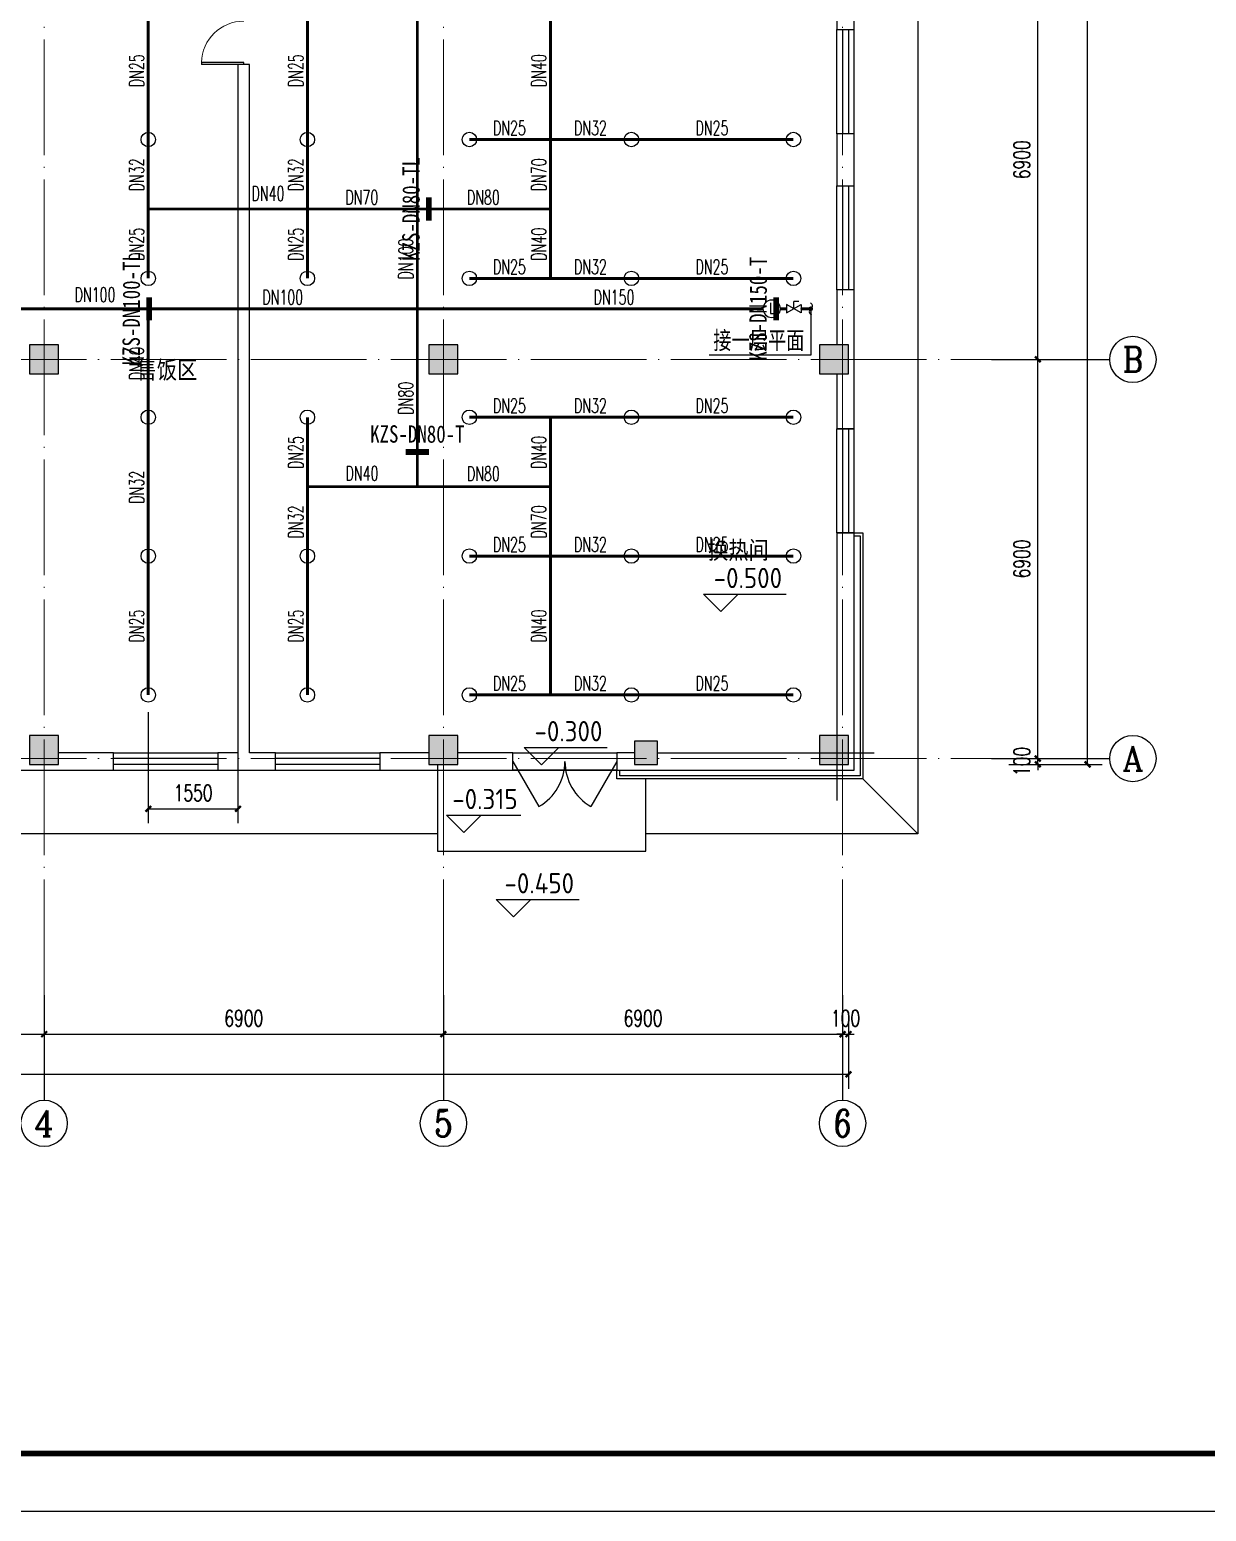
# Model space of a CAD drawing. Extents: x 1475400 to 1714963, y -629303 to -315532.
# Drawn here: x 1621995 to 1642330, y -413725 to -388112 of the extents above; entities that cross this region are included whole.
import ezdxf
from ezdxf.enums import TextEntityAlignment as Align

# ---------------------------------------------------------------- set-up
doc = ezdxf.new("R2010")
doc.units = 0
doc.header["$LTSCALE"] = 1000
doc.linetypes.add('DOTE', pattern=[2.42, 2, -0.2, 0.02, -0.2])
for name, color, linetype in [('A-ANNO-DIMS', 3, 'Continuous'), ('A-ANNO-IDEN-LEVL', 3, 'Continuous'), ('A-ANNO-TXT', 7, 'Continuous'), ('AXIS', 3, 'Continuous'), ('AXIS_TEXT', 7, 'Continuous'), ('BTTK', 7, 'Continuous'), ('COLUMN', 255, 'Continuous'), ('DOOR_FIRE', 4, 'Continuous'), ('E2-楼梯、坡道', 52, 'Continuous'), ('P-ANNO-DIMS', 4, 'Continuous'), ('P-ANNO-IDEN', 3, 'Continuous'), ('P-SPRN-EQPM', 161, 'Continuous'), ('P-SPRN-IDEN', 4, 'Continuous'), ('P-SPRN-NAZL', 3, 'Continuous'), ('P-SPRN-PIPE', 6, 'Continuous'), ('P-SPRN-VALV', 161, 'Continuous'), ('PUB_DIM', 3, 'Continuous'), ('PUB_HATCH', 8, 'Continuous'), ('PUB_TEXT', 7, 'Continuous'), ('PUB_TITLE', 4, 'Continuous'), ('WALL', 2, 'Continuous'), ('WINDOW', 4, 'Continuous'), ('建筑底图', 7, 'Continuous'), ('抗震支吊架', 2, 'Continuous'), ('看线', 30, 'Continuous')]:
    doc.layers.add(name, color=color, linetype=linetype)
doc.layers.add('DOTE', color=8, linetype='DOTE', lineweight=9)
doc.styles.add('_TCH_AXIS', font='COMPLEX', dxfattribs={"bigfont": 'GBCBIG'})
doc.styles.add('_TWT_PIPEDN', font='SIMPLEX', dxfattribs={"width": 0.8, "height": 2.5, "bigfont": 'HZTXT'})
doc.styles.add('A_DIM_T3', font='SIMPLEX', dxfattribs={"width": 0.7, "bigfont": 'HZ'})
doc.styles.add('COMPLEX', font='COMPLEX')
doc.styles.add('HZ(TK)', font='geniso.shx', dxfattribs={"width": 0.9, "bigfont": 'hztxt.shx'})
doc.styles.add('kzcad', font='', dxfattribs={"width": 0.8})
doc.styles.get("Standard").update_dxf_attribs({"font": 'geniso.shx', "bigfont": 'hztxt.shx'})
doc.styles.get('kzcad').set_extended_font_data('SimSun')
doc.dimstyles.new('_TCH_ARCH&&100', dxfattribs={"dimtxt": 280, "dimasz": 100, "dimexe": 250, "dimexo": 300, "dimgap": 135, "dimtad": 1, "dimdec": 0, "dimzin": 0, "dimdsep": 46, "dimtxsty": 'A_DIM_T3', "dimblk": 'ARCHTICK', "dimcen": 0.09, "dimclrt": 7, "dimazin": 2, "dimtfac": 1, "dimtdec": 0, "dimtix": 1, "dimtmove": 2, "dimatfit": 3, "dimfxl": 150, "dimtolj": 1, "dimtzin": 0, "dimarcsym": 0})
doc.dimstyles.new('_TWT_ARCH&&100', dxfattribs={"dimtxt": 280, "dimasz": 100, "dimexe": 250, "dimexo": 300, "dimgap": 135, "dimtad": 1, "dimdec": 0, "dimzin": 0, "dimdsep": 46, "dimtxsty": 'A_DIM_T3', "dimblk": 'ARCHTICK', "dimcen": 0.09, "dimclrt": 7, "dimazin": 2, "dimtfac": 1, "dimtdec": 0, "dimtix": 1, "dimtmove": 2, "dimatfit": 3, "dimfxl": 1, "dimtolj": 1, "dimtzin": 0, "dimarcsym": 0})

# ---------------------------------------------------------------- blocks, each defined once
blk = doc.blocks.new('vhtemplate_2019年新竖式图框_A1')
at = {"layer": 'PUB_TITLE', "color": 7}
blk.add_lwpolyline([(0, 594), (841, 594), (841, 0), (0, 0)], close=True, dxfattribs=at)
at = {"layer": 'PUB_TITLE', "const_width": 1}
blk.add_lwpolyline([(25, 10), (831, 10), (831, 584), (25, 584)], close=True, dxfattribs=at)
at = {"layer": 'BTTK', "color": 4, "style": 'HZ(TK)', "width": 0.9}
for tag, p in [('合作单位_001', (795.83, 509.44)), ('建设单位_001', (795.85, 207.44)), ('工程名称_001', (795.62, 174.44)), ('子项名称_001', (805.71, 157.94)), ('图纸名称_001', (795.45, 138.94))]:
    blk.add_attdef(tag, p, '', height=3.5, dxfattribs=at)
for tag, p in [('注册证书号', (808.5, 279)), ('注册印章号', (808.5, 271)), ('设计号', (806, 193)), ('图别', (789.75, 34)), ('图号', (822.25, 34)), ('版本号', (789.75, 26)), ('日期', (822.25, 26))]:
    blk.add_attdef(tag, text='', height=3.5, dxfattribs=at).set_placement(p, align=Align.MIDDLE)
blk = doc.blocks.new('_ArchTick')
at = {"color": 0, "linetype": 'ByBlock', "const_width": 0.4}
blk.add_lwpolyline([(-0.5, -0.5), (0.5, 0.5)], dxfattribs=at)
blk = doc.blocks.new('*D196')
at = {"layer": 'A-ANNO-DIMS', "color": 0, "lineweight": -2, "transparency": 16777216}
for p, q in [((1688014, -344540), (1688014, -345163)), ((1694914, -344540), (1694914, -345163)), ((1688014, -344913), (1694914, -344913))]:
    blk.add_line(p, q, dxfattribs=at)
at = {"layer": 'Defpoints', "color": 0, "transparency": 16777216}
for p in [(1688014, -344240), (1694914, -344240), (1694914, -344913)]:
    blk.add_point(p, dxfattribs=at)
at = {"layer": 'A-ANNO-DIMS', "color": 0, "lineweight": -2, "transparency": 16777216, "xscale": 100, "yscale": 100, "zscale": 100, "rotation": 180}
blk.add_blockref('_ArchTick', (1688014, -344913), dxfattribs=at)
at = {"layer": 'A-ANNO-DIMS', "color": 0, "lineweight": -2, "transparency": 16777216, "xscale": 100, "yscale": 100, "zscale": 100}
blk.add_blockref('_ArchTick', (1694914, -344913), dxfattribs=at)
at = {"layer": 'A-ANNO-DIMS', "color": 7, "transparency": 16777216, "insert": (1691464, -344638), "char_height": 280, "attachment_point": 5, "style": 'A_DIM_T3'}
blk.add_mtext('\\A1;6900', dxfattribs=at)
blk = doc.blocks.new('*D197')
at = {"layer": 'A-ANNO-DIMS', "color": 0, "lineweight": -2, "transparency": 16777216}
for p, q in [((1694914, -344540), (1694914, -345163)), ((1701814, -344540), (1701814, -345163)), ((1694914, -344913), (1701814, -344913))]:
    blk.add_line(p, q, dxfattribs=at)
at = {"layer": 'Defpoints', "color": 0, "transparency": 16777216}
for p in [(1694914, -344240), (1701814, -344240), (1701814, -344913)]:
    blk.add_point(p, dxfattribs=at)
at = {"layer": 'A-ANNO-DIMS', "color": 0, "lineweight": -2, "transparency": 16777216, "xscale": 100, "yscale": 100, "zscale": 100, "rotation": 180}
blk.add_blockref('_ArchTick', (1694914, -344913), dxfattribs=at)
at = {"layer": 'A-ANNO-DIMS', "color": 0, "lineweight": -2, "transparency": 16777216, "xscale": 100, "yscale": 100, "zscale": 100}
blk.add_blockref('_ArchTick', (1701814, -344913), dxfattribs=at)
at = {"layer": 'A-ANNO-DIMS', "color": 7, "transparency": 16777216, "insert": (1698364, -344638), "char_height": 280, "attachment_point": 5, "style": 'A_DIM_T3'}
blk.add_mtext('\\A1;6900', dxfattribs=at)
blk = doc.blocks.new('*D198')
at = {"layer": 'A-ANNO-DIMS', "color": 0, "lineweight": -2, "transparency": 16777216}
for p, q in [((1701814, -344540), (1701814, -345163)), ((1708714, -344540), (1708714, -345163)), ((1701814, -344913), (1708714, -344913))]:
    blk.add_line(p, q, dxfattribs=at)
at = {"layer": 'Defpoints', "color": 0, "transparency": 16777216}
for p in [(1701814, -344240), (1708714, -344240), (1708714, -344913)]:
    blk.add_point(p, dxfattribs=at)
at = {"layer": 'A-ANNO-DIMS', "color": 0, "lineweight": -2, "transparency": 16777216, "xscale": 100, "yscale": 100, "zscale": 100, "rotation": 180}
blk.add_blockref('_ArchTick', (1701814, -344913), dxfattribs=at)
at = {"layer": 'A-ANNO-DIMS', "color": 0, "lineweight": -2, "transparency": 16777216, "xscale": 100, "yscale": 100, "zscale": 100}
blk.add_blockref('_ArchTick', (1708714, -344913), dxfattribs=at)
at = {"layer": 'A-ANNO-DIMS', "color": 7, "transparency": 16777216, "insert": (1705264, -344638), "char_height": 280, "attachment_point": 5, "style": 'A_DIM_T3'}
blk.add_mtext('\\A1;6900', dxfattribs=at)
blk = doc.blocks.new('*D199')
at = {"layer": 'A-ANNO-DIMS', "color": 0, "lineweight": -2, "transparency": 16777216}
for p, q in [((1708714, -344540), (1708714, -345163)), ((1708814, -344540), (1708814, -345163)), ((1708714, -344913), (1708614, -344913)), ((1708714, -344913), (1708814, -344913)), ((1708814, -344913), (1708914, -344913))]:
    blk.add_line(p, q, dxfattribs=at)
at = {"layer": 'Defpoints', "color": 0, "transparency": 16777216}
for p in [(1708714, -344240), (1708814, -344240), (1708814, -344913)]:
    blk.add_point(p, dxfattribs=at)
at = {"layer": 'A-ANNO-DIMS', "color": 0, "lineweight": -2, "transparency": 16777216, "xscale": 100, "yscale": 100, "zscale": 100}
blk.add_blockref('_ArchTick', (1708714, -344913), dxfattribs=at)
at = {"layer": 'A-ANNO-DIMS', "color": 0, "lineweight": -2, "transparency": 16777216, "xscale": 100, "yscale": 100, "zscale": 100, "rotation": 180}
blk.add_blockref('_ArchTick', (1708814, -344913), dxfattribs=at)
at = {"layer": 'A-ANNO-DIMS', "color": 7, "transparency": 16777216, "insert": (1708764, -344638), "char_height": 280, "attachment_point": 5, "style": 'A_DIM_T3'}
blk.add_mtext('\\A1;100', dxfattribs=at)
blk = doc.blocks.new('*D208')
at = {"layer": 'A-ANNO-DIMS', "color": 0, "lineweight": -2, "transparency": 16777216}
for p, q in [((1712086, -340148), (1712086, -340048)), ((1711586, -340148), (1712336, -340148)), ((1711586, -340248), (1712336, -340248)), ((1712086, -340248), (1712086, -340148)), ((1712086, -340248), (1712086, -340348))]:
    blk.add_line(p, q, dxfattribs=at)
at = {"layer": 'Defpoints', "color": 0, "transparency": 16777216}
for p in [(1711286, -340148), (1711286, -340248), (1712086, -340148)]:
    blk.add_point(p, dxfattribs=at)
at = {"layer": 'A-ANNO-DIMS', "color": 0, "lineweight": -2, "transparency": 16777216, "xscale": 100, "yscale": 100, "zscale": 100}
for p, rotation in [((1712086, -340148), 270), ((1712086, -340248), 90)]:
    blk.add_blockref('_ArchTick', p, dxfattribs=dict(at, rotation=rotation))
at = {"layer": 'A-ANNO-DIMS', "color": 7, "transparency": 16777216, "insert": (1711811, -340198), "char_height": 280, "attachment_point": 5, "rotation": 90, "style": 'A_DIM_T3'}
blk.add_mtext('\\A1;100', dxfattribs=at)
blk = doc.blocks.new('*D209')
at = {"layer": 'A-ANNO-DIMS', "color": 0, "lineweight": -2, "transparency": 16777216}
for p, q in [((1711586, -333248), (1712336, -333248)), ((1712086, -340148), (1712086, -333248)), ((1711586, -340148), (1712336, -340148))]:
    blk.add_line(p, q, dxfattribs=at)
at = {"layer": 'Defpoints', "color": 0, "transparency": 16777216}
for p in [(1711286, -333248), (1712086, -333248), (1711286, -340148)]:
    blk.add_point(p, dxfattribs=at)
at = {"layer": 'A-ANNO-DIMS', "color": 0, "lineweight": -2, "transparency": 16777216, "xscale": 100, "yscale": 100, "zscale": 100}
for p, rotation in [((1712086, -333248), 90), ((1712086, -340148), 270)]:
    blk.add_blockref('_ArchTick', p, dxfattribs=dict(at, rotation=rotation))
at = {"layer": 'A-ANNO-DIMS', "color": 7, "transparency": 16777216, "insert": (1711811, -336698), "char_height": 280, "attachment_point": 5, "rotation": 90, "style": 'A_DIM_T3'}
blk.add_mtext('\\A1;6900', dxfattribs=at)
blk = doc.blocks.new('*D210')
at = {"layer": 'A-ANNO-DIMS', "color": 0, "lineweight": -2, "transparency": 16777216}
for p, q in [((1711586, -326348), (1712336, -326348)), ((1712086, -333248), (1712086, -326348)), ((1711586, -333248), (1712336, -333248))]:
    blk.add_line(p, q, dxfattribs=at)
at = {"layer": 'Defpoints', "color": 0, "transparency": 16777216}
for p in [(1711286, -326348), (1712086, -326348), (1711286, -333248)]:
    blk.add_point(p, dxfattribs=at)
at = {"layer": 'A-ANNO-DIMS', "color": 0, "lineweight": -2, "transparency": 16777216, "xscale": 100, "yscale": 100, "zscale": 100}
for p, rotation in [((1712086, -326348), 90), ((1712086, -333248), 270)]:
    blk.add_blockref('_ArchTick', p, dxfattribs=dict(at, rotation=rotation))
at = {"layer": 'A-ANNO-DIMS', "color": 7, "transparency": 16777216, "insert": (1711811, -329798), "char_height": 280, "attachment_point": 5, "rotation": 90, "style": 'A_DIM_T3'}
blk.add_mtext('\\A1;6900', dxfattribs=at)
blk = doc.blocks.new('*D215')
at = {"layer": 'Defpoints', "color": 0, "transparency": 16777216}
for p in [(1711286, -305248), (1712947, -305248), (1711286, -340248)]:
    blk.add_point(p, dxfattribs=at)
at = {"layer": 'PUB_DIM', "color": 0, "lineweight": -2, "transparency": 16777216}
for p, q in [((1711586, -305248), (1713197, -305248)), ((1712947, -340248), (1712947, -305248)), ((1711586, -340248), (1713197, -340248))]:
    blk.add_line(p, q, dxfattribs=at)
at = {"layer": 'PUB_DIM', "color": 0, "lineweight": -2, "transparency": 16777216, "xscale": 100, "yscale": 100, "zscale": 100}
for p, rotation in [((1712947, -305248), 90), ((1712947, -340248), 270)]:
    blk.add_blockref('_ArchTick', p, dxfattribs=dict(at, rotation=rotation))
at = {"layer": 'PUB_DIM', "color": 7, "transparency": 16777216, "insert": (1712672, -322748), "char_height": 280, "attachment_point": 5, "rotation": 90, "style": 'A_DIM_T3'}
blk.add_mtext('\\A1;35000', dxfattribs=at)
blk = doc.blocks.new('*D216')
at = {"layer": 'Defpoints', "color": 0, "transparency": 16777216}
for p in [(1672014, -344240), (1708814, -344240), (1708814, -345605)]:
    blk.add_point(p, dxfattribs=at)
at = {"layer": 'PUB_DIM', "color": 0, "lineweight": -2, "transparency": 16777216}
for p, q in [((1672014, -344540), (1672014, -345855)), ((1708814, -344540), (1708814, -345855)), ((1672014, -345605), (1708814, -345605))]:
    blk.add_line(p, q, dxfattribs=at)
at = {"layer": 'PUB_DIM', "color": 0, "lineweight": -2, "transparency": 16777216, "xscale": 100, "yscale": 100, "zscale": 100, "rotation": 180}
blk.add_blockref('_ArchTick', (1672014, -345605), dxfattribs=at)
at = {"layer": 'PUB_DIM', "color": 0, "lineweight": -2, "transparency": 16777216, "xscale": 100, "yscale": 100, "zscale": 100}
blk.add_blockref('_ArchTick', (1708814, -345605), dxfattribs=at)
at = {"layer": 'PUB_DIM', "color": 7, "transparency": 16777216, "insert": (1690414, -345330), "char_height": 280, "attachment_point": 5, "style": 'A_DIM_T3'}
blk.add_mtext('\\A1;36800', dxfattribs=at)
blk = doc.blocks.new('$WINLIB2D$00000001')
at = {"color": 0}
for points in [[(-0.5, 0.5), (-0.5, -0.5)], [(-0.5, 0.5), (0.5, 0.5)], [(0.5, -0.5), (0.5, 0.5)], [(0.5, 0.167), (-0.5, 0.167)], [(0.5, -0.167), (-0.5, -0.167)], [(-0.5, -0.5), (0.5, -0.5)]]:
    blk.add_lwpolyline(points, dxfattribs=at)
blk = doc.blocks.new('$DorLib2D$00000231')
at = {"color": 0}
for p, q in [((-0.5, 0), (-0.25, 0.433)), ((0.5, 0), (0.25, 0.433))]:
    blk.add_line(p, q, dxfattribs=at)
for centre, start, end in [((-0.5, 0), 0, 60), ((0.5, 0), 120, 180)]:
    blk.add_arc(centre, 0.5, start, end, dxfattribs=at)
blk = doc.blocks.new('_AXISO')
blk.add_circle((0, 0), 0.5)
at = {"layer": 'AXIS_TEXT', "style": 'COMPLEX', "width": 1.041667}
blk.add_attdef('A', text='', height=0.56, dxfattribs=at).set_placement((-0.25, -0.28), (0.25, -0.28), align=Align.FIT)
blk = doc.blocks.new('$DorLib2D$00000002')
for p, q in [((-0.5, 0), (-0.5, 0.4875)), ((-0.475, 0.4875), (-0.5, 0.4875)), ((-0.475, 0), (-0.475, 0.4875)), ((0.475, 0), (0.475, 0.4875)), ((0.475, 0.4875), (0.5, 0.4875)), ((0.5, 0), (0.5, 0.4875)), ((-0.5, 0), (-0.475, 0)), ((0.5, 0), (0.475, 0))]:
    blk.add_line(p, q)
at = {"lineweight": 13}
for centre, start, end in [((-0.4875, 0), 0, 88.53072), ((0.4875, 0), 91.46928, 180)]:
    blk.add_arc(centre, 0.4875, start, end, dxfattribs=at)
blk = doc.blocks.new('$TwtSys$00000125')
blk.add_circle((0, 0, 0), 1)
blk = doc.blocks.new('*D540')
at = {"layer": 'Defpoints', "color": 0, "transparency": 16777216}
for p in [(1624045, -399612), (1625595, -399612), (1625595, -401581)]:
    blk.add_point(p, dxfattribs=at)
at = {"layer": 'P-ANNO-DIMS', "color": 0, "lineweight": -2, "transparency": 16777216}
for p, q in [((1624045, -399912), (1624045, -401831)), ((1625595, -399912), (1625595, -401831)), ((1624045, -401581), (1625595, -401581))]:
    blk.add_line(p, q, dxfattribs=at)
at = {"layer": 'P-ANNO-DIMS', "color": 0, "lineweight": -2, "transparency": 16777216, "xscale": 100, "yscale": 100, "zscale": 100, "rotation": 180}
blk.add_blockref('_ArchTick', (1624045, -401581), dxfattribs=at)
at = {"layer": 'P-ANNO-DIMS', "color": 0, "lineweight": -2, "transparency": 16777216, "xscale": 100, "yscale": 100, "zscale": 100}
blk.add_blockref('_ArchTick', (1625595, -401581), dxfattribs=at)
at = {"layer": 'P-ANNO-DIMS', "color": 7, "transparency": 16777216, "insert": (1624820, -401306), "char_height": 280, "attachment_point": 5, "style": 'A_DIM_T3'}
blk.add_mtext('\\A1;1550', dxfattribs=at)
blk = doc.blocks.new('$EVALVE$00000030')
for p in [(0, 0), (87, 124)]:
    blk.add_line(p, (0, 124))
blk.add_lwpolyline([(-125, -72), (125, 72), (125, -72), (-125, 72)], close=True)
for p in [(-125, 0), (125, 0)]:
    blk.add_point(p)
blk = doc.blocks.new('$EVALVE$00000027')
at = {"color": 7}
for p, q in [((-23, 104), (-23, -83)), ((-23, -83), (61, -83))]:
    blk.add_line(p, q, dxfattribs=at)
blk.add_lwpolyline([(-150, 0, 1), (150, 0, 1), (-150, 0, 0.808179)], format="xyb")
for p in [(-150, 0), (150, 0)]:
    blk.add_point(p)
blk = doc.blocks.new('$TwtSys$00000132')
at = {"elevation": 0}
blk.add_lwpolyline([(7, -101, -0.575183), (0, 0, 0.604745), (-11, 101, 16.924828)], format="xyb", dxfattribs=at)
blk = doc.blocks.new('cDC')
at = {"layer": 'PUB_HATCH'}
for points in [[(1695163.9, -333498), (1695163.9, -332998), (1694663.9, -332998), (1694663.9, -333498)], [(1702063.9, -333498), (1702063.9, -332998), (1701563.9, -332998), (1701563.9, -333498)], [(1708813.9, -333498), (1708813.9, -332998), (1708313.9, -332998), (1708313.9, -333498)], [(1695163.9, -340248), (1695163.9, -339748), (1694663.9, -339748), (1694663.9, -340248)], [(1702063.9, -340248), (1702063.9, -339748), (1701563.9, -339748), (1701563.9, -340248)], [(1705513.9, -340248), (1705513.9, -339848), (1705113.9, -339848), (1705113.9, -340248)], [(1708813.9, -340248), (1708813.9, -339748), (1708313.9, -339748), (1708313.9, -340248)]]:
    blk.add_hatch(color=256, dxfattribs=at).paths.add_polyline_path(points)
for p, q in [((1709063.9, -340498), (1710013.9, -341448)), ((1710013.9, -341448), (1705313.9, -341448))]:
    blk.add_line(p, q)
for points in [[(1710013.9, -312498), (1710013.9, -341448)], [(1708913.9, -336248.4), (1709063.9, -336248.4), (1709063.9, -340498), (1708913.9, -340498), (1704814.2, -340498), (1704814.2, -340348)], [(1708913.9, -336298.4), (1709013.9, -336298.4), (1709013.9, -340448), (1708913.9, -340448), (1704864.2, -340448), (1704864.2, -340348)], [(1701713.9, -341448), (1691713.9, -341448)]]:
    blk.add_lwpolyline(points)
at = {"layer": 'A-ANNO-IDEN-LEVL'}
for p, q in [((1706606.6, -337606.6), (1706306.6, -337306.6)), ((1706306.6, -337306.6), (1707740.6, -337306.6)), ((1706606.6, -337606.6), (1706906.6, -337306.6)), ((1703509.7, -340255), (1703209.7, -339955)), ((1703209.7, -339955), (1704643.7, -339955)), ((1703509.7, -340255), (1703809.7, -339955)), ((1702165.7, -341427.6), (1701865.7, -341127.6)), ((1701865.7, -341127.6), (1703152.8, -341127.6)), ((1702165.7, -341427.6), (1702465.7, -341127.6)), ((1703026, -342883.5), (1702726, -342583.5)), ((1702726, -342583.5), (1704160, -342583.5)), ((1703026, -342883.5), (1703326, -342583.5))]:
    blk.add_line(p, q, dxfattribs=at)
at = {"layer": 'AXIS'}
for p, q in [((1711285.5, -333248), (1713329.9, -333248)), ((1711285.5, -340148), (1713329.9, -340148)), ((1694913.9, -344239.7), (1694913.9, -346053.4)), ((1701813.9, -344239.7), (1701813.9, -346053.4)), ((1708713.9, -344239.7), (1708713.9, -346053.4))]:
    blk.add_line(p, q, dxfattribs=at)
at = {"layer": 'COLUMN'}
for p, q in [((1695163.9, -332998), (1694663.9, -332998)), ((1694663.9, -332998), (1694663.9, -333498)), ((1695163.9, -333498), (1695163.9, -332998)), ((1702063.9, -332998), (1701563.9, -332998)), ((1701563.9, -332998), (1701563.9, -333498)), ((1702063.9, -333498), (1702063.9, -332998)), ((1708813.9, -332998), (1708313.9, -332998)), ((1708313.9, -332998), (1708313.9, -333498)), ((1708813.9, -333498), (1708813.9, -332998)), ((1694663.9, -333498), (1695163.9, -333498)), ((1701563.9, -333498), (1702063.9, -333498)), ((1708313.9, -333498), (1708813.9, -333498)), ((1695163.9, -339748), (1694663.9, -339748)), ((1694663.9, -339748), (1694663.9, -340248)), ((1695163.9, -340248), (1695163.9, -339748)), ((1702063.9, -339748), (1701563.9, -339748)), ((1701563.9, -339748), (1701563.9, -340248)), ((1702063.9, -340248), (1702063.9, -339748)), ((1705513.9, -339848), (1705113.9, -339848)), ((1705113.9, -339848), (1705113.9, -340248)), ((1705513.9, -340248), (1705513.9, -339848)), ((1708813.9, -339748), (1708313.9, -339748)), ((1708313.9, -339748), (1708313.9, -340248)), ((1708813.9, -340248), (1708813.9, -339748)), ((1694663.9, -340248), (1695163.9, -340248)), ((1701563.9, -340248), (1702063.9, -340248)), ((1705113.9, -340248), (1705513.9, -340248)), ((1708313.9, -340248), (1708813.9, -340248))]:
    blk.add_line(p, q, dxfattribs=at)
at = {"layer": 'DOTE'}
for p, q in [((1694913.9, -344239.7), (1694913.9, -301683.3)), ((1701813.9, -344239.7), (1701813.9, -301683.3)), ((1708713.9, -344239.7), (1708713.9, -301683.3)), ((1667024.4, -333248), (1711285.5, -333248)), ((1667024.4, -340148), (1711285.5, -340148))]:
    blk.add_line(p, q, dxfattribs=at)
at = {"layer": 'E2-楼梯、坡道'}
blk.add_lwpolyline([(1701713.9, -340248), (1701713.9, -341748), (1705313.9, -341748), (1705313.9, -340498)], dxfattribs=at)
at = {"layer": 'WALL'}
for p, q in [((1708913.9, -327548), (1708913.9, -326348)), ((1708613.9, -326598), (1708613.9, -327548)), ((1708613.9, -327548), (1708913.9, -327548)), ((1698463.9, -328151.4), (1698263.9, -328151.4)), ((1698263.9, -328151.4), (1698263.9, -340048)), ((1698463.9, -340048), (1698463.9, -328151.4)), ((1708913.9, -329348), (1708613.9, -329348)), ((1708613.9, -329348), (1708613.9, -330248)), ((1708913.9, -330248), (1708913.9, -329348)), ((1708613.9, -330248), (1708913.9, -330248)), ((1708913.9, -332048), (1708613.9, -332048)), ((1708613.9, -332048), (1708613.9, -332998)), ((1708913.9, -333248), (1708913.9, -332048)), ((1708913.9, -334448.4), (1708913.9, -333248)), ((1708613.9, -333498), (1708613.9, -334448.4)), ((1708613.9, -334448.4), (1708913.9, -334448.4)), ((1708913.9, -336248.4), (1708613.9, -336248.4)), ((1708613.9, -336248.4), (1708613.9, -339748)), ((1708913.9, -340348), (1708913.9, -336248.4)), ((1696113.9, -340048), (1695163.9, -340048)), ((1696113.9, -340348), (1696113.9, -340048)), ((1698263.9, -340048), (1697913.9, -340048)), ((1697913.9, -340048), (1697913.9, -340348)), ((1698913.9, -340048), (1698463.9, -340048)), ((1698913.9, -340348), (1698913.9, -340048)), ((1701563.9, -340048), (1700713.9, -340048)), ((1700713.9, -340048), (1700713.9, -340348)), ((1703014.2, -340048), (1702063.9, -340048)), ((1703014.2, -340348), (1703014.2, -340048)), ((1705113.9, -340048), (1704814.2, -340048)), ((1704814.2, -340048), (1704814.2, -340348)), ((1705513.9, -340048), (1708313.9, -340048)), ((1693713.9, -340348), (1694913.9, -340348)), ((1694913.9, -340348), (1696113.9, -340348)), ((1697913.9, -340348), (1698363.9, -340348)), ((1698363.9, -340348), (1698913.9, -340348)), ((1700713.9, -340348), (1701813.9, -340348)), ((1701813.9, -340348), (1703014.2, -340348)), ((1704814.2, -340348), (1705313.9, -340348)), ((1705313.9, -340348), (1708913.9, -340348))]:
    blk.add_line(p, q, dxfattribs=at)
at = {"layer": 'WINDOW'}
blk.add_line((1703014.2, -340348), (1704814.2, -340348), dxfattribs=at)
at = {"layer": '看线'}
blk.add_lwpolyline([(1703014.2, -340048), (1704814.2, -340048), (1704814.2, -340348), (1703014.2, -340348)], close=True, dxfattribs=at)
at = {"layer": 'AXIS'}
ref = blk.add_blockref('_AXISO', (1713729.9, -333248), dxfattribs=dict(at, xscale=800, yscale=800, zscale=800))
ref.add_attrib('A', 'B', dxfattribs={"layer": 'AXIS_TEXT', "height": 435.3, "style": '_TCH_AXIS'}).set_placement((1713553.7, -333465.7), (1713906, -333465.7), align=Align.FIT)
ref = blk.add_blockref('_AXISO', (1713729.9, -340148), dxfattribs=dict(at, xscale=800, yscale=800, zscale=800))
ref.add_attrib('A', 'A', dxfattribs={"layer": 'AXIS_TEXT', "height": 425.2, "style": '_TCH_AXIS'}).set_placement((1713547.6, -340360.6), (1713912.1, -340360.6), align=Align.FIT)
ref = blk.add_blockref('_AXISO', (1694913.9, -346453.4), dxfattribs=dict(at, xscale=800, yscale=800, zscale=800))
ref.add_attrib('A', '4', dxfattribs={"layer": 'AXIS_TEXT', "height": 445.4, "style": '_TCH_AXIS'}).set_placement((1694744.2, -346676.1), (1695083.6, -346676.1), align=Align.FIT)
ref = blk.add_blockref('_AXISO', (1701813.9, -346453.4), dxfattribs=dict(at, xscale=800, yscale=800, zscale=800))
ref.add_attrib('A', '5', dxfattribs={"layer": 'AXIS_TEXT', "height": 465.9, "style": '_TCH_AXIS'}).set_placement((1701658.6, -346686.3), (1701969.2, -346686.3), align=Align.FIT)
ref = blk.add_blockref('_AXISO', (1708713.9, -346453.4), dxfattribs=dict(at, xscale=800, yscale=800, zscale=800))
ref.add_attrib('A', '6', dxfattribs={"layer": 'AXIS_TEXT', "height": 465.9, "style": '_TCH_AXIS'}).set_placement((1708558.6, -346686.3), (1708869.2, -346686.3), align=Align.FIT)
at = {"layer": 'DOOR_FIRE', "xscale": 1500, "yscale": 1500, "zscale": 200, "rotation": 90}
blk.add_blockref('$DorLib2D$00000002', (1698363.9, -327401.4), dxfattribs=at)
at = {"layer": 'WINDOW'}
for name, p, xscale, yscale, zscale, rotation in [('$WINLIB2D$00000001', (1708763.9, -328448), -1800, 300, 1800, 270), ('$WINLIB2D$00000001', (1708763.9, -331148), -1800, 300, 1800, 270), ('$WINLIB2D$00000001', (1708763.9, -335348.4), 1800, 300, 1800, 90), ('$WINLIB2D$00000001', (1697013.9, -340198), -1800, 300, 1800, 180), ('$WINLIB2D$00000001', (1699813.9, -340198), -1800, 300, 1800, 180), ('$DorLib2D$00000231', (1703914.2, -340198), 1800, 1800, -1800, 180)]:
    blk.add_blockref(name, p, dxfattribs=dict(at, xscale=xscale, yscale=yscale, zscale=zscale, rotation=rotation))
at = {"layer": 'A-ANNO-TXT', "color": 7}
for s, p in [('-0.500', (1706485.3, -337201.6)), ('-0.300', (1703388.4, -339850)), ('-0.315', (1701967.9, -341022.6)), ('-0.450', (1702869.7, -342478.5))]:
    blk.add_text(s, height=350, dxfattribs=at).set_placement(p)
at = {"layer": 'PUB_TEXT'}
for s, p in [('售饭区', (1696513.1, -333614.9)), ('换热间', (1706387.1, -336731))]:
    blk.add_text(s, height=350, dxfattribs=at).set_placement(p)
at = {"layer": 'A-ANNO-DIMS'}
for p1, p2, distance, picture, middle in [((1711285.5, -333248), (1711285.5, -326348), -800, '*D210', (1711810.5, -329798)), ((1711285.5, -340148), (1711285.5, -333248), -800, '*D209', (1711810.5, -336698)), ((1711285.5, -340248), (1711285.5, -340148), -800, '*D208', (1711810.5, -340198)), ((1688013.9, -344239.7), (1694913.9, -344239.7), -673.6, '*D196', (1691463.9, -344638.3)), ((1694913.9, -344239.7), (1701813.9, -344239.7), -673.6, '*D197', (1698363.9, -344638.3)), ((1701813.9, -344239.7), (1708713.9, -344239.7), -673.6, '*D198', (1705263.9, -344638.3)), ((1708713.9, -344239.7), (1708813.9, -344239.7), -673.6, '*D199', (1708763.9, -344638.3))]:
    dim = blk.add_aligned_dim(p1=p1, p2=p2, distance=distance, dimstyle='_TCH_ARCH&&100', dxfattribs=at)
    dim.commit()
    dim.dimension.update_dxf_attribs({"geometry": picture, "text_midpoint": middle})
at = {"layer": 'PUB_DIM'}
for p1, p2, distance, picture, middle in [((1711285.5, -340248), (1711285.5, -305248), -1661, '*D215', (1712671.5, -322748)), ((1672013.9, -344239.7), (1708813.9, -344239.7), -1365.2, '*D216', (1690413.9, -345329.9))]:
    dim = blk.add_aligned_dim(p1=p1, p2=p2, distance=distance, dimstyle='_TCH_ARCH&&100', dxfattribs=at)
    dim.commit()
    dim.dimension.update_dxf_attribs({"geometry": picture, "text_midpoint": middle})

msp = doc.modelspace()

# ---------------------------------------------------------------- linework, layer by layer
for p, q in [((1635944.6, -400312.2), (1635944.6, -401436.5)), ((1635644.6, -400612.2), (1636587.1, -400612.2))]:
    msp.add_line(p, q)
at = {"layer": 'P-ANNO-IDEN'}
for p, q in [((1635493.8, -392937.2), (1635493.6, -393740)), ((1635493.6, -393740), (1633738.7, -393740))]:
    msp.add_line(p, q, dxfattribs=at)
at = {"layer": 'P-ANNO-IDEN', "const_width": 40}
msp.add_lwpolyline([(1635493.8, -392917.2, 1), (1635493.7, -392957.2, 1)], format="xyb", close=True, dxfattribs=at)
at = {"layer": 'P-SPRN-PIPE', "color": 2, "const_width": 50}
for points in [[(1628694.6, -391212.2), (1628694.6, -380162.2)], [(1628694.6, -392937.2), (1628694.6, -391212.2)], [(1620094.6, -392937.2), (1624044.6, -392937.2)], [(1624044.6, -392937.2), (1628694.6, -392937.2)]]:
    msp.add_lwpolyline(points, dxfattribs=at)
at = {"layer": 'P-SPRN-PIPE', "const_width": 50}
for points in [[(1624044.6, -387612.2), (1624044.6, -390012.2)], [(1626794.6, -387612.2), (1626794.6, -390012.2)], [(1630994.6, -387612.2), (1630994.6, -390012.2)], [(1624044.6, -390012.2), (1624044.6, -391212.2)], [(1626794.6, -390012.2), (1626794.6, -391212.2)], [(1629594.6, -390012.2), (1630994.6, -390012.2)], [(1630994.6, -390012.2), (1632394.6, -390012.2)], [(1630994.6, -390012.2), (1630994.6, -391212.2)], [(1632394.6, -390012.2), (1635194.6, -390012.2)], [(1624044.6, -391212.2), (1626794.6, -391212.2)], [(1624044.6, -391212.2), (1624044.6, -392412.2)], [(1626794.6, -391212.2), (1628694.6, -391212.2)], [(1626794.6, -391212.2), (1626794.6, -392412.2)], [(1628694.6, -391212.2), (1630994.6, -391212.2)], [(1630994.6, -391212.2), (1630994.6, -392412.2)], [(1629594.6, -392412.2), (1630994.6, -392412.2)], [(1630994.6, -392412.2), (1632394.6, -392412.2)], [(1632394.6, -392412.2), (1635194.6, -392412.2)], [(1624044.6, -392937.2), (1624044.6, -394812.2)], [(1628694.6, -392937.2), (1634667.9, -392937.2)], [(1628694.6, -392937.2), (1628694.6, -396012.2)], [(1634967.9, -392937.2), (1635075.8, -392937.2)], [(1635326.2, -392937.2), (1635493.8, -392937.2)], [(1624044.6, -394812.2), (1624044.6, -397212.2)], [(1626794.6, -396012.2), (1626794.6, -394812.2)], [(1630994.6, -394812.2), (1629594.6, -394812.2)], [(1632394.6, -394812.2), (1630994.6, -394812.2)], [(1630994.6, -394812.2), (1630994.6, -396012.2)], [(1635194.6, -394812.2), (1632394.6, -394812.2)], [(1626794.6, -397212.2), (1626794.6, -396012.2)], [(1628694.6, -396012.2), (1626794.6, -396012.2)], [(1630994.6, -396012.2), (1628694.6, -396012.2)], [(1630994.6, -396012.2), (1630994.6, -397212.2)], [(1624044.6, -397212.2), (1624044.6, -399612.2)], [(1626794.6, -399612.2), (1626794.6, -397212.2)], [(1630994.6, -397212.2), (1629594.6, -397212.2)], [(1632394.6, -397212.2), (1630994.6, -397212.2)], [(1630994.6, -397212.2), (1630994.6, -399612.2)], [(1635194.6, -397212.2), (1632394.6, -397212.2)], [(1630994.6, -399612.2), (1629594.6, -399612.2)], [(1632394.6, -399612.2), (1630994.6, -399612.2)], [(1635194.6, -399612.2), (1632394.6, -399612.2)]]:
    msp.add_lwpolyline(points, dxfattribs=at)
at = {"layer": '抗震支吊架', "color": 2, "const_width": 100}
for points in [[(1628894.6, -391412.2), (1628894.6, -391012.2)], [(1624060.7, -393137.2), (1624060.7, -392737.2)], [(1634893.8, -393137.2), (1634893.8, -392737.2)], [(1628494.6, -395412.2), (1628894.6, -395412.2)]]:
    msp.add_lwpolyline(points, dxfattribs=at)

# ---------------------------------------------------------------- block references
at = {"xscale": 100.1, "yscale": 100.1, "zscale": 100.1}
msp.add_blockref('vhtemplate_2019年新竖式图框_A1', (1588286.6, -413725), dxfattribs=at)
at = {"layer": 'P-SPRN-EQPM', "rotation": 180}
msp.add_blockref('$TwtSys$00000132', (1635493.8, -392937.2), dxfattribs=at)
at = {"layer": 'P-SPRN-NAZL', "xscale": 125, "yscale": 125, "zscale": 125}
for p in [(1624044.6, -390012.2), (1626794.6, -390012.2), (1629594.6, -390012.2), (1632394.6, -390012.2), (1635194.6, -390012.2), (1624044.6, -392412.2), (1626794.6, -392412.2), (1629594.6, -392412.2), (1632394.6, -392412.2), (1635194.6, -392412.2), (1624044.6, -394812.2), (1626794.6, -394812.2), (1629594.6, -394812.2), (1632394.6, -394812.2), (1635194.6, -394812.2), (1624044.6, -397212.2), (1626794.6, -397212.2), (1629594.6, -397212.2), (1632394.6, -397212.2), (1635194.6, -397212.2), (1624044.6, -399612.2), (1626794.6, -399612.2), (1629594.6, -399612.2), (1632394.6, -399612.2), (1635194.6, -399612.2)]:
    msp.add_blockref('$TwtSys$00000125', p, dxfattribs=at)
at = {"layer": 'P-SPRN-VALV', "xscale": -1, "yscale": -1, "rotation": 180}
for name, p in [('$EVALVE$00000027', (1634817.9, -392937.2)), ('$EVALVE$00000030', (1635201, -392937.2))]:
    msp.add_blockref(name, p, dxfattribs=at)
at = {"layer": '建筑底图'}
msp.add_blockref('cDC', (-72669.3, -60564.2), dxfattribs=at)

# ---------------------------------------------------------------- texts
at = {"layer": 'P-ANNO-IDEN', "color": 7, "style": 'HZ(TK)', "width": 0.9}
msp.add_text('接一层平面', height=350, dxfattribs=at).set_placement((1633808.7, -393670))
at = {"layer": 'P-SPRN-IDEN', "color": 251, "style": '_TWT_PIPEDN', "width": 0.64}
for s, p in [('DN25', (1623969.6, -389105.5)), ('DN25', (1626719.6, -389105.5)), ('DN40', (1630919.6, -389105.5)), ('DN32', (1623969.6, -390905.5)), ('DN32', (1626719.6, -390905.5)), ('DN25', (1623969.6, -392105.5)), ('DN25', (1626719.6, -392105.5)), ('DN40', (1630919.6, -392105.5)), ('DN40', (1623969.6, -394168)), ('DN25', (1626719.6, -395705.5)), ('DN40', (1630919.6, -395705.5)), ('DN32', (1623969.6, -396305.5)), ('DN32', (1626719.6, -396905.5)), ('DN25', (1623969.6, -398705.5)), ('DN25', (1626719.6, -398705.5)), ('DN40', (1630919.6, -398705.5))]:
    msp.add_text(s, height=250, rotation=90, dxfattribs=at).set_placement(p)
for s, p in [('DN25', (1630001.3, -389937.2)), ('DN32', (1631401.3, -389937.2)), ('DN25', (1633501.3, -389937.2)), ('DN40', (1625829, -391069.6)), ('DN25', (1630001.3, -392337.2)), ('DN32', (1631401.3, -392337.2)), ('DN25', (1633501.3, -392337.2)), ('DN25', (1630001.3, -394737.2)), ('DN32', (1631401.3, -394737.2)), ('DN25', (1633501.3, -394737.2)), ('DN40', (1627453.3, -395906.2)), ('DN25', (1630001.3, -397137.2)), ('DN32', (1631401.3, -397137.2)), ('DN25', (1633501.3, -397137.2)), ('DN25', (1630001.3, -399537.2)), ('DN32', (1631401.3, -399537.2)), ('DN25', (1633501.3, -399537.2))]:
    msp.add_text(s, height=250, dxfattribs=at).set_placement(p)
at = {"layer": 'P-SPRN-IDEN', "style": '_TWT_PIPEDN', "width": 0.64}
for s, p in [('DN70', (1630919.6, -390905.5)), ('DN100', (1628619.6, -392429)), ('DN80', (1628619.6, -394768)), ('DN70', (1630919.6, -396905.5))]:
    msp.add_text(s, height=250, rotation=90, dxfattribs=at).set_placement(p)
for s, p in [('DN70', (1627451.3, -391137.2)), ('DN80', (1629551.3, -391137.2)), ('DN100', (1622771.1, -392819.7)), ('DN100', (1626015.3, -392862.2)), ('DN150', (1631739.9, -392862.2)), ('DN80', (1629551.4, -395912.8))]:
    msp.add_text(s, height=250, dxfattribs=at).set_placement(p)
at = {"layer": '抗震支吊架', "color": 2, "style": 'kzcad', "width": 0.8}
for s, rotation, p in [('KZS-DN80-TL', 89.88539, (1628734.6, -391212.2)), ('KZS-DN100-TL', 89.88539, (1623900.7, -392937.2)), ('KZS-DN150-T', 89.88539, (1634733.8, -392937.2)), ('KZS-DN80-T', 359.88539, (1628694.6, -395252.2))]:
    msp.add_text(s, height=300, rotation=rotation, dxfattribs=at).set_placement(p, align=Align.CENTER)

# ---------------------------------------------------------------- dimensions: what is measured, and where the dimension line sits
at = {"layer": 'P-ANNO-DIMS'}
dim = msp.add_aligned_dim(p1=(1624044.6, -399612.2), p2=(1625594.6, -399612.2), distance=-1969.1, dimstyle='_TWT_ARCH&&100', dxfattribs=at)
dim.commit()
dim.dimension.update_dxf_attribs({"geometry": '*D540', "text_midpoint": (1624819.6, -401306.3)})

doc.saveas('drawing.dxf')
